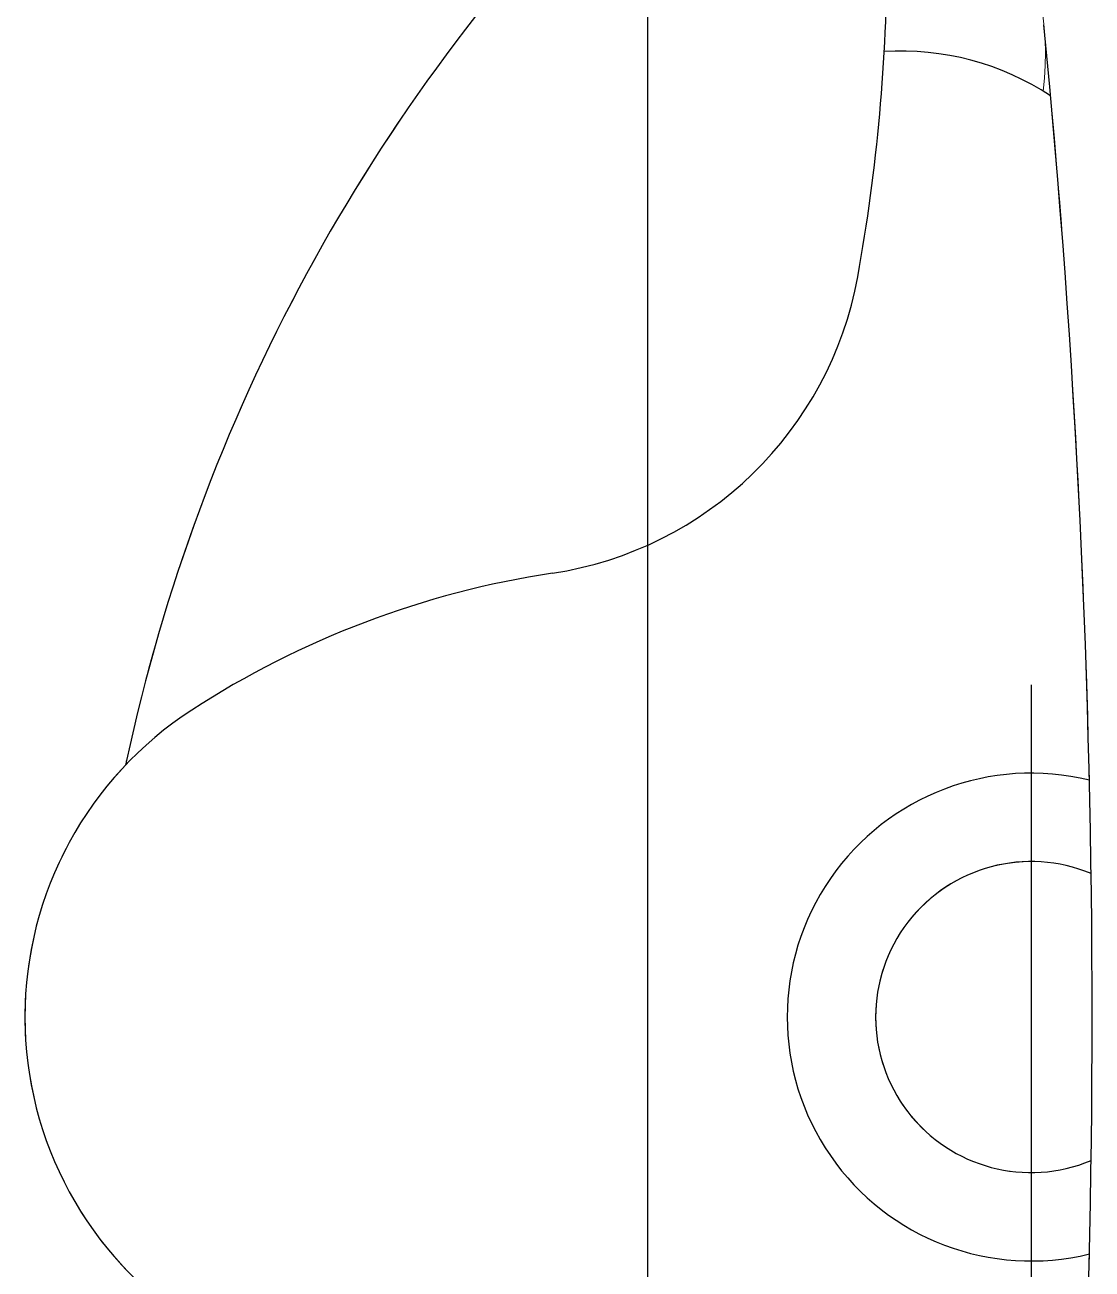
# Model space of a CAD drawing. Header units: millimetres. Extents: x 2148 to 2681, y 758 to 986.
# Drawn here: x 2348.8809 to 2348.9975, y 963.8419 to 963.9779 of the extents above; entities that cross this region are included whole.
import ezdxf

# ---------------------------------------------------------------- set-up
doc = ezdxf.new("R2010")
doc.units = ezdxf.units.MM
doc.linetypes.add('CENTER2', pattern=[28.575000000000003, 19.05, -3.175, 3.175, -3.175])
for name, color, linetype in [('0.1', 193, 'Continuous'), ('0.4', 121, 'Continuous'), ('S_GRID LINES', 252, 'Continuous')]:
    doc.layers.add(name, color=color, linetype=linetype)

msp = doc.modelspace()

# ---------------------------------------------------------------- linework, layer by layer
at = {"layer": '0.1'}
msp.add_line((2348.990874258748, 963.9057646340475, -9.301954361214811e-09), (2348.990874258748, 963.8328326328445, -9.301954361214811e-09), dxfattribs=at)
msp.add_line((2348.990874258748, 963.9057646340475, -9.301954361214811e-09), (2348.990874258748, 963.8328326328445, -9.301954361214811e-09), dxfattribs=at)
msp.add_line((2348.990874258748, 963.9057646340475, -9.301954361214811e-09), (2348.990874258748, 963.8328326328445, -9.301954361214811e-09), dxfattribs=at)
msp.add_line((2348.990874258748, 963.9057646340475, -9.301954361214811e-09), (2348.990874258748, 963.8328326328445, -9.301954361214811e-09), dxfattribs=at)
msp.add_line((2348.990874258748, 963.9057646340475, -9.301954361214811e-09), (2348.990874258748, 963.8328326328445, -9.301954361214811e-09), dxfattribs=at)
msp.add_line((2348.990874258748, 963.9057646340475, -9.301954361214811e-09), (2348.990874258748, 963.8328326328445, -9.301954361214811e-09), dxfattribs=at)
msp.add_line((2348.990874258748, 963.9057646340475, -9.301954361214811e-09), (2348.990874258748, 963.8328326328445, -9.301954361214811e-09), dxfattribs=at)
msp.add_line((2348.990874258748, 963.9057646340475, -9.301954361214811e-09), (2348.990874258748, 963.8328326328445, -9.301954361214811e-09), dxfattribs=at)
msp.add_line((2348.990874258748, 963.9057646340475, -9.301954361214811e-09), (2348.990874258748, 963.8328326328445, -9.301954361214811e-09), dxfattribs=at)
msp.add_line((2348.990874258748, 963.9057646340475, -9.301954361214811e-09), (2348.990874258748, 963.8328326328445, -9.301954361214811e-09), dxfattribs=at)
for centre, radius, start, end in [((2349.087508216636, 963.8554154519333, -9.301954361214811e-09), 0.199999499995, 135.2398539196689, 167.8570665383611), ((2349.087508216636, 963.8554154519333, -9.301954361214811e-09), 0.199999499995, 135.2398539196689, 167.8570665383611), ((2349.087508216636, 963.8554154519333, -9.301954361214811e-09), 0.199999499995, 135.2398539196689, 167.8570665383611), ((2349.087508216636, 963.8554154519333, -9.301954361214811e-09), 0.199999499995, 135.2398539196689, 167.8570665383611), ((2349.087508216636, 963.8554154519333, -9.301954361214811e-09), 0.199999499995, 135.2398539196689, 167.8570665383611), ((2349.087508216636, 963.8554154519333, -9.301954361214811e-09), 0.199999499995, 135.2398539196689, 167.8570665383611), ((2349.087508216636, 963.8554154519333, -9.301954361214811e-09), 0.199999499995, 135.2398539196689, 167.8570665383611), ((2349.087508216636, 963.8554154519333, -9.301954361214811e-09), 0.199999499995, 135.2398539196689, 167.8570665383611), ((2349.087508216636, 963.8554154519333, -9.301954361214811e-09), 0.199999499995, 135.2398539196689, 167.8570665383611), ((2349.087508216636, 963.8554154519333, -9.301954361214811e-09), 0.199999499995, 135.2398539196689, 167.8570665383611), ((2348.775132115251, 963.9861052042942, -9.301954361214811e-09), 0.199999499995, 349.7071829810998, 0), ((2348.775132115251, 963.9861052042942, -9.301954361214811e-09), 0.199999499995, 349.7071829810998, 0), ((2348.775132115251, 963.9861052042942, -9.301954361214811e-09), 0.199999499995, 349.7071829810998, 0), ((2348.775132115251, 963.9861052042942, -9.301954361214811e-09), 0.199999499995, 349.7071829810998, 0), ((2348.775132115251, 963.9861052042942, -9.301954361214811e-09), 0.199999499995, 349.7071829810998, 0), ((2348.775132115251, 963.9861052042942, -9.301954361214811e-09), 0.199999499995, 349.7071829810998, 0), ((2348.775132115251, 963.9861052042942, -9.301954361214811e-09), 0.199999499995, 349.7071829810998, 0), ((2348.775132115251, 963.9861052042942, -9.301954361214811e-09), 0.199999499995, 349.7071829810998, 0), ((2348.775132115251, 963.9861052042942, -9.301954361214811e-09), 0.199999499995, 349.7071829810998, 0), ((2348.775132115251, 963.9861052042942, -9.301954361214811e-09), 0.199999499995, 349.7071829810998, 0), ((2347.877614039627, 963.8694388292896, -9.301954361214811e-09), 1.119926869123744, 354.4420803612385, 5.557919638761504), ((2347.877614039627, 963.8694388292896, -9.301954361214811e-09), 1.119926869123744, 354.4420803612385, 5.557919638761504), ((2347.877614039627, 963.8694388292896, -9.301954361214811e-09), 1.119926869123744, 354.4420803612385, 5.557919638761504), ((2347.877614039627, 963.8694388292896, -9.301954361214811e-09), 1.119926869123744, 354.4420803612385, 5.557919638761504), ((2347.877614039627, 963.8694388292896, -9.301954361214811e-09), 1.119926869123744, 354.4420803612385, 5.557919638761504), ((2347.877614039627, 963.8694388292896, -9.301954361214811e-09), 1.119926869123744, 354.4420803612385, 5.557919638761504), ((2347.877614039627, 963.8694388292896, -9.301954361214811e-09), 1.119926869123744, 354.4420803612385, 5.557919638761504), ((2347.877614039627, 963.8694388292896, -9.301954361214811e-09), 1.119926869123744, 354.4420803612385, 5.557919638761504), ((2347.877614039627, 963.8694388292896, -9.301954361214811e-09), 1.119926869123744, 354.4420803612385, 5.557919638761504), ((2347.877614039627, 963.8694388292896, -9.301954361214811e-09), 1.119926869123744, 354.4420803612385, 5.557919638761504), ((2348.976602127562, 963.9450456538577, -9.301954361214811e-09), 0.02999992499925, 56.86167943972075, 93.40053790340308), ((2348.976602127562, 963.9450456538577, -9.301954361214811e-09), 0.02999992499925, 56.86167943972075, 93.40053790340308), ((2348.976602127562, 963.9450456538577, -9.301954361214811e-09), 0.02999992499925, 56.86167943972075, 93.40053790340308), ((2348.976602127562, 963.9450456538577, -9.301954361214811e-09), 0.02999992499925, 56.86167943972075, 93.40053790340308), ((2348.976602127562, 963.9450456538577, -9.301954361214811e-09), 0.02999992499925, 56.86167943972075, 93.40053790340308), ((2348.976602127562, 963.9450456538577, -9.301954361214811e-09), 0.02999992499925, 56.86167943972075, 93.40053790340308), ((2348.976602127562, 963.9450456538577, -9.301954361214811e-09), 0.02999992499925, 56.86167943972075, 93.40053790340308), ((2348.976602127562, 963.9450456538577, -9.301954361214811e-09), 0.02999992499925, 56.86167943972075, 93.40053790340308), ((2348.976602127562, 963.9450456538577, -9.301954361214811e-09), 0.02999992499925, 56.86167943972075, 93.40053790340308), ((2348.976602127562, 963.9450456538577, -9.301954361214811e-09), 0.02999992499925, 56.86167943972075, 93.40053790340308), ((2348.93255691305, 963.9575166569955, -9.301954361214811e-09), 0.039999899999, 278.6098964334338, 349.7071829810998), ((2348.93255691305, 963.9575166569955, -9.301954361214811e-09), 0.039999899999, 278.6098964334338, 349.7071829810998), ((2348.93255691305, 963.9575166569955, -9.301954361214811e-09), 0.039999899999, 278.6098964334338, 349.7071829810998), ((2348.93255691305, 963.9575166569955, -9.301954361214811e-09), 0.039999899999, 278.6098964334338, 349.7071829810998), ((2348.93255691305, 963.9575166569955, -9.301954361214811e-09), 0.039999899999, 278.6098964334338, 349.7071829810998), ((2348.93255691305, 963.9575166569955, -9.301954361214811e-09), 0.039999899999, 278.6098964334338, 349.7071829810998), ((2348.93255691305, 963.9575166569955, -9.301954361214811e-09), 0.039999899999, 278.6098964334338, 349.7071829810998), ((2348.93255691305, 963.9575166569955, -9.301954361214811e-09), 0.039999899999, 278.6098964334338, 349.7071829810998), ((2348.93255691305, 963.9575166569955, -9.301954361214811e-09), 0.039999899999, 278.6098964334338, 349.7071829810998), ((2348.93255691305, 963.9575166569955, -9.301954361214811e-09), 0.039999899999, 278.6098964334338, 349.7071829810998), ((2348.95351571807, 963.8190947277725, -9.301954361214811e-09), 0.09999974999749998, 98.60989643343386, 122.9579081195018), ((2348.95351571807, 963.8190947277725, -9.301954361214811e-09), 0.09999974999749998, 98.60989643343386, 122.9579081195018), ((2348.95351571807, 963.8190947277725, -9.301954361214811e-09), 0.09999974999749998, 98.60989643343386, 122.9579081195018), ((2348.95351571807, 963.8190947277725, -9.301954361214811e-09), 0.09999974999749998, 98.60989643343386, 122.9579081195018), ((2348.95351571807, 963.8190947277725, -9.301954361214811e-09), 0.09999974999749998, 98.60989643343386, 122.9579081195018), ((2348.95351571807, 963.8190947277725, -9.301954361214811e-09), 0.09999974999749998, 98.60989643343386, 122.9579081195018), ((2348.95351571807, 963.8190947277725, -9.301954361214811e-09), 0.09999974999749998, 98.60989643343386, 122.9579081195018), ((2348.95351571807, 963.8190947277725, -9.301954361214811e-09), 0.09999974999749998, 98.60989643343386, 122.9579081195018), ((2348.95351571807, 963.8190947277725, -9.301954361214811e-09), 0.09999974999749998, 98.60989643343386, 122.9579081195018), ((2348.95351571807, 963.8190947277725, -9.301954361214811e-09), 0.09999974999749998, 98.60989643343386, 122.9579081195018), ((2348.920874433757, 963.8694388292896, -9.301954361214811e-09), 0.039999899999, 122.9579081195018, 237.0420918804982), ((2348.920874433757, 963.8694388292896, -9.301954361214811e-09), 0.039999899999, 122.9579081195018, 237.0420918804982), ((2348.920874433757, 963.8694388292896, -9.301954361214811e-09), 0.039999899999, 122.9579081195018, 237.0420918804982), ((2348.920874433757, 963.8694388292896, -9.301954361214811e-09), 0.039999899999, 122.9579081195018, 237.0420918804982), ((2348.920874433757, 963.8694388292896, -9.301954361214811e-09), 0.039999899999, 122.9579081195018, 237.0420918804982), ((2348.920874433757, 963.8694388292896, -9.301954361214811e-09), 0.039999899999, 122.9579081195018, 237.0420918804982), ((2348.920874433757, 963.8694388292896, -9.301954361214811e-09), 0.039999899999, 122.9579081195018, 237.0420918804982), ((2348.920874433757, 963.8694388292896, -9.301954361214811e-09), 0.039999899999, 122.9579081195018, 237.0420918804982), ((2348.920874433757, 963.8694388292896, -9.301954361214811e-09), 0.039999899999, 122.9579081195018, 237.0420918804982), ((2348.920874433757, 963.8694388292896, -9.301954361214811e-09), 0.039999899999, 122.9579081195018, 237.0420918804982), ((2349.022333320337, 963.8694388292896, -9.301954361214811e-09), 0.1333329999966708, 167.8570665383611, 168.073534348249), ((2349.022333320337, 963.8694388292896, -9.301954361214811e-09), 0.1333329999966708, 167.8570665383611, 168.073534348249), ((2349.022333320337, 963.8694388292896, -9.301954361214811e-09), 0.1333329999966708, 167.8570665383611, 168.073534348249), ((2349.022333320337, 963.8694388292896, -9.301954361214811e-09), 0.1333329999966708, 167.8570665383611, 168.073534348249), ((2349.022333320337, 963.8694388292896, -9.301954361214811e-09), 0.1333329999966708, 167.8570665383611, 168.073534348249), ((2349.022333320337, 963.8694388292896, -9.301954361214811e-09), 0.1333329999966708, 167.8570665383611, 168.073534348249), ((2349.022333320337, 963.8694388292896, -9.301954361214811e-09), 0.1333329999966708, 167.8570665383611, 168.073534348249), ((2349.022333320337, 963.8694388292896, -9.301954361214811e-09), 0.1333329999966708, 167.8570665383611, 168.073534348249), ((2349.022333320337, 963.8694388292896, -9.301954361214811e-09), 0.1333329999966708, 167.8570665383611, 168.073534348249), ((2349.022333320337, 963.8694388292896, -9.301954361214811e-09), 0.1333329999966708, 167.8570665383611, 168.073534348249), ((2348.990874258748, 963.8694388292896, -9.301954361214811e-09), 0.02666659999933333, 76.18594084859063, 283.8140591514094), ((2348.990874258748, 963.8694388292896, -9.301954361214811e-09), 0.02666659999933333, 76.18594084859063, 283.8140591514094), ((2348.990874258748, 963.8694388292896, -9.301954361214811e-09), 0.02666659999933333, 76.18594084859063, 283.8140591514094), ((2348.990874258748, 963.8694388292896, -9.301954361214811e-09), 0.02666659999933333, 76.18594084859063, 283.8140591514094), ((2348.990874258748, 963.8694388292896, -9.301954361214811e-09), 0.02666659999933333, 76.18594084859063, 283.8140591514094), ((2348.990874258748, 963.8694388292896, -9.301954361214811e-09), 0.02666659999933333, 76.18594084859063, 283.8140591514094), ((2348.990874258748, 963.8694388292896, -9.301954361214811e-09), 0.02666659999933333, 76.18594084859063, 283.8140591514094), ((2348.990874258748, 963.8694388292896, -9.301954361214811e-09), 0.02666659999933333, 76.18594084859063, 283.8140591514094), ((2348.990874258748, 963.8694388292896, -9.301954361214811e-09), 0.02666659999933333, 76.18594084859063, 283.8140591514094), ((2348.990874258748, 963.8694388292896, -9.301954361214811e-09), 0.02666659999933333, 76.18594084859063, 283.8140591514094), ((2348.990874258748, 963.8694388292896, -9.301954361214811e-09), 0.016999957499575, 67.3130539307818, 292.6869460692182), ((2348.990874258748, 963.8694388292896, -9.301954361214811e-09), 0.016999957499575, 67.3130539307818, 292.6869460692182), ((2348.990874258748, 963.8694388292896, -9.301954361214811e-09), 0.016999957499575, 67.3130539307818, 292.6869460692182), ((2348.990874258748, 963.8694388292896, -9.301954361214811e-09), 0.016999957499575, 67.3130539307818, 292.6869460692182), ((2348.990874258748, 963.8694388292896, -9.301954361214811e-09), 0.016999957499575, 67.3130539307818, 292.6869460692182), ((2348.990874258748, 963.8694388292896, -9.301954361214811e-09), 0.016999957499575, 67.3130539307818, 292.6869460692182), ((2348.990874258748, 963.8694388292896, -9.301954361214811e-09), 0.016999957499575, 67.3130539307818, 292.6869460692182), ((2348.990874258748, 963.8694388292896, -9.301954361214811e-09), 0.016999957499575, 67.3130539307818, 292.6869460692182), ((2348.990874258748, 963.8694388292896, -9.301954361214811e-09), 0.016999957499575, 67.3130539307818, 292.6869460692182), ((2348.990874258748, 963.8694388292896, -9.301954361214811e-09), 0.016999957499575, 67.3130539307818, 292.6869460692182)]:
    msp.add_arc(centre, radius, start, end, dxfattribs=at)
at = {"layer": '0.4', "color": 193, "lineweight": 0, "ltscale": 0.5}
msp.add_line((2348.990874258748, 963.8524388718032, -9.301954361214811e-09), (2348.990874258748, 963.8864387867906, -9.301954361214811e-09), dxfattribs=at)
msp.add_line((2348.990874258748, 963.8524388718032, -9.301954361214811e-09), (2348.990874258748, 963.8864387867906, -9.301954361214811e-09), dxfattribs=at)
msp.add_line((2348.990874258748, 963.8524388718032, -9.301954361214811e-09), (2348.990874258748, 963.8864387867906, -9.301954361214811e-09), dxfattribs=at)
msp.add_line((2348.990874258748, 963.8524388718032, -9.301954361214811e-09), (2348.990874258748, 963.8864387867906, -9.301954361214811e-09), dxfattribs=at)
msp.add_line((2348.990874258748, 963.8524388718032, -9.301954361214811e-09), (2348.990874258748, 963.8864387867906, -9.301954361214811e-09), dxfattribs=at)
msp.add_line((2348.990874258748, 963.8524388718032, -9.301954361214811e-09), (2348.990874258748, 963.8864387867906, -9.301954361214811e-09), dxfattribs=at)
msp.add_line((2348.990874258748, 963.8524388718032, -9.301954361214811e-09), (2348.990874258748, 963.8864387867906, -9.301954361214811e-09), dxfattribs=at)
msp.add_line((2348.990874258748, 963.8524388718032, -9.301954361214811e-09), (2348.990874258748, 963.8864387867906, -9.301954361214811e-09), dxfattribs=at)
msp.add_line((2348.990874258748, 963.8524388718032, -9.301954361214811e-09), (2348.990874258748, 963.8864387867906, -9.301954361214811e-09), dxfattribs=at)
msp.add_line((2348.990874258748, 963.8524388718032, -9.301954361214811e-09), (2348.990874258748, 963.8864387867906, -9.301954361214811e-09), dxfattribs=at)
for centre, radius, start, end in [((2348.959099365287, 963.9746775270577, -9.301954361214811e-09), 0.03333324999917254, 353.106823729896, 68.20525129757377), ((2348.959099365287, 963.9746775270577, -9.301954361214811e-09), 0.03333324999917254, 353.106823729896, 68.20525129757377), ((2348.959099365287, 963.9746775270577, -9.301954361214811e-09), 0.03333324999917254, 353.106823729896, 68.20525129757377), ((2348.959099365287, 963.9746775270577, -9.301954361214811e-09), 0.03333324999917254, 353.106823729896, 68.20525129757377), ((2348.959099365287, 963.9746775270577, -9.301954361214811e-09), 0.03333324999917254, 353.106823729896, 68.20525129757377), ((2348.959099365287, 963.9746775270577, -9.301954361214811e-09), 0.03333324999917254, 353.106823729896, 68.20525129757377), ((2348.959099365287, 963.9746775270577, -9.301954361214811e-09), 0.03333324999917254, 353.106823729896, 68.20525129757377), ((2348.959099365287, 963.9746775270577, -9.301954361214811e-09), 0.03333324999917254, 353.106823729896, 68.20525129757377), ((2348.959099365287, 963.9746775270577, -9.301954361214811e-09), 0.03333324999917254, 353.106823729896, 68.20525129757377), ((2348.959099365287, 963.9746775270577, -9.301954361214811e-09), 0.03333324999917254, 353.106823729896, 68.20525129757377), ((2349.087508216636, 963.8554154519333, -9.301954361214811e-09), 0.1999994999950151, 135.2398539196689, 168.0015264953479), ((2349.087508216636, 963.8554154519333, -9.301954361214811e-09), 0.1999994999950151, 135.2398539196689, 168.0015264953479), ((2349.087508216636, 963.8554154519333, -9.301954361214811e-09), 0.1999994999950151, 135.2398539196689, 168.0015264953479), ((2349.087508216636, 963.8554154519333, -9.301954361214811e-09), 0.1999994999950151, 135.2398539196689, 168.0015264953479), ((2349.087508216636, 963.8554154519333, -9.301954361214811e-09), 0.1999994999950151, 135.2398539196689, 168.0015264953479), ((2349.087508216636, 963.8554154519333, -9.301954361214811e-09), 0.1999994999950151, 135.2398539196689, 168.0015264953479), ((2349.087508216636, 963.8554154519333, -9.301954361214811e-09), 0.1999994999950151, 135.2398539196689, 168.0015264953479), ((2349.087508216636, 963.8554154519333, -9.301954361214811e-09), 0.1999994999950151, 135.2398539196689, 168.0015264953479), ((2349.087508216636, 963.8554154519333, -9.301954361214811e-09), 0.1999994999950151, 135.2398539196689, 168.0015264953479), ((2349.087508216636, 963.8554154519333, -9.301954361214811e-09), 0.1999994999950151, 135.2398539196689, 168.0015264953479), ((2347.877614039627, 963.8694388292896, -9.301954361214811e-09), 1.119926869123687, 354.4420803612385, 5.557919638761504), ((2347.877614039627, 963.8694388292896, -9.301954361214811e-09), 1.119926869123687, 354.4420803612385, 5.557919638761504), ((2347.877614039627, 963.8694388292896, -9.301954361214811e-09), 1.119926869123687, 354.4420803612385, 5.557919638761504), ((2347.877614039627, 963.8694388292896, -9.301954361214811e-09), 1.119926869123687, 354.4420803612385, 5.557919638761504), ((2347.877614039627, 963.8694388292896, -9.301954361214811e-09), 1.119926869123687, 354.4420803612385, 5.557919638761504), ((2347.877614039627, 963.8694388292896, -9.301954361214811e-09), 1.119926869123687, 354.4420803612385, 5.557919638761504), ((2347.877614039627, 963.8694388292896, -9.301954361214811e-09), 1.119926869123687, 354.4420803612385, 5.557919638761504), ((2347.877614039627, 963.8694388292896, -9.301954361214811e-09), 1.119926869123687, 354.4420803612385, 5.557919638761504), ((2347.877614039627, 963.8694388292896, -9.301954361214811e-09), 1.119926869123687, 354.4420803612385, 5.557919638761504), ((2347.877614039627, 963.8694388292896, -9.301954361214811e-09), 1.119926869123687, 354.4420803612385, 5.557919638761504), ((2348.976602127562, 963.9450456538577, -9.301954361214811e-09), 0.0299999249992829, 56.86167943972075, 58.69103945861524), ((2348.976602127562, 963.9450456538577, -9.301954361214811e-09), 0.0299999249992829, 56.86167943972075, 58.69103945861524), ((2348.976602127562, 963.9450456538577, -9.301954361214811e-09), 0.0299999249992829, 56.86167943972075, 58.69103945861524), ((2348.976602127562, 963.9450456538577, -9.301954361214811e-09), 0.0299999249992829, 56.86167943972075, 58.69103945861524), ((2348.976602127562, 963.9450456538577, -9.301954361214811e-09), 0.0299999249992829, 56.86167943972075, 58.69103945861524), ((2348.976602127562, 963.9450456538577, -9.301954361214811e-09), 0.0299999249992829, 56.86167943972075, 58.69103945861524), ((2348.976602127562, 963.9450456538577, -9.301954361214811e-09), 0.0299999249992829, 56.86167943972075, 58.69103945861524), ((2348.976602127562, 963.9450456538577, -9.301954361214811e-09), 0.0299999249992829, 56.86167943972075, 58.69103945861524), ((2348.976602127562, 963.9450456538577, -9.301954361214811e-09), 0.0299999249992829, 56.86167943972075, 58.69103945861524), ((2348.976602127562, 963.9450456538577, -9.301954361214811e-09), 0.0299999249992829, 56.86167943972075, 58.69103945861524), ((2347.877614039627, 963.8694388292896, -9.301954361214811e-09), 1.119926869123687, 1.324928424326945, 5.160213784083147), ((2347.877614039627, 963.8694388292896, -9.301954361214811e-09), 1.119926869123687, 1.324928424326945, 5.160213784083147), ((2347.877614039627, 963.8694388292896, -9.301954361214811e-09), 1.119926869123687, 1.324928424326945, 5.160213784083147), ((2347.877614039627, 963.8694388292896, -9.301954361214811e-09), 1.119926869123687, 1.324928424326945, 5.160213784083147), ((2347.877614039627, 963.8694388292896, -9.301954361214811e-09), 1.119926869123687, 1.324928424326945, 5.160213784083147), ((2347.877614039627, 963.8694388292896, -9.301954361214811e-09), 1.119926869123687, 1.324928424326945, 5.160213784083147), ((2347.877614039627, 963.8694388292896, -9.301954361214811e-09), 1.119926869123687, 1.324928424326945, 5.160213784083147), ((2347.877614039627, 963.8694388292896, -9.301954361214811e-09), 1.119926869123687, 1.324928424326945, 5.160213784083147), ((2347.877614039627, 963.8694388292896, -9.301954361214811e-09), 1.119926869123687, 1.324928424326945, 5.160213784083147), ((2347.877614039627, 963.8694388292896, -9.301954361214811e-09), 1.119926869123687, 1.324928424326945, 5.160213784083147), ((2348.920874433757, 963.8694388292896, -9.301954361214811e-09), 0.03999989999900344, 136.4614206105678, 223.5385793894322), ((2348.920874433757, 963.8694388292896, -9.301954361214811e-09), 0.03999989999900344, 136.4614206105678, 223.5385793894322), ((2348.920874433757, 963.8694388292896, -9.301954361214811e-09), 0.03999989999900344, 136.4614206105678, 223.5385793894322), ((2348.920874433757, 963.8694388292896, -9.301954361214811e-09), 0.03999989999900344, 136.4614206105678, 223.5385793894322), ((2348.920874433757, 963.8694388292896, -9.301954361214811e-09), 0.03999989999900344, 136.4614206105678, 223.5385793894322), ((2348.920874433757, 963.8694388292896, -9.301954361214811e-09), 0.03999989999900344, 136.4614206105678, 223.5385793894322), ((2348.920874433757, 963.8694388292896, -9.301954361214811e-09), 0.03999989999900344, 136.4614206105678, 223.5385793894322), ((2348.920874433757, 963.8694388292896, -9.301954361214811e-09), 0.03999989999900344, 136.4614206105678, 223.5385793894322), ((2348.920874433757, 963.8694388292896, -9.301954361214811e-09), 0.03999989999900344, 136.4614206105678, 223.5385793894322), ((2348.920874433757, 963.8694388292896, -9.301954361214811e-09), 0.03999989999900344, 136.4614206105678, 223.5385793894322), ((2348.990874258748, 963.8694388292896, -9.301954361214811e-09), 0.02666659999934158, 76.18594084859063, 283.8140591514094), ((2348.990874258748, 963.8694388292896, -9.301954361214811e-09), 0.02666659999934158, 76.18594084859063, 283.8140591514094), ((2348.990874258748, 963.8694388292896, -9.301954361214811e-09), 0.02666659999934158, 76.18594084859063, 283.8140591514094), ((2348.990874258748, 963.8694388292896, -9.301954361214811e-09), 0.02666659999934158, 76.18594084859063, 283.8140591514094), ((2348.990874258748, 963.8694388292896, -9.301954361214811e-09), 0.02666659999934158, 76.18594084859063, 283.8140591514094), ((2348.990874258748, 963.8694388292896, -9.301954361214811e-09), 0.02666659999934158, 76.18594084859063, 283.8140591514094), ((2348.990874258748, 963.8694388292896, -9.301954361214811e-09), 0.02666659999934158, 76.18594084859063, 283.8140591514094), ((2348.990874258748, 963.8694388292896, -9.301954361214811e-09), 0.02666659999934158, 76.18594084859063, 283.8140591514094), ((2348.990874258748, 963.8694388292896, -9.301954361214811e-09), 0.02666659999934158, 76.18594084859063, 283.8140591514094), ((2348.990874258748, 963.8694388292896, -9.301954361214811e-09), 0.02666659999934158, 76.18594084859063, 283.8140591514094), ((2348.990874258748, 963.8694388292896, -9.301954361214811e-09), 0.01699995749957091, 90, 270), ((2348.990874258748, 963.8694388292896, -9.301954361214811e-09), 0.01699995749957091, 90, 270), ((2348.990874258748, 963.8694388292896, -9.301954361214811e-09), 0.01699995749957091, 90, 270), ((2348.990874258748, 963.8694388292896, -9.301954361214811e-09), 0.01699995749957091, 90, 270), ((2348.990874258748, 963.8694388292896, -9.301954361214811e-09), 0.01699995749957091, 90, 270), ((2348.990874258748, 963.8694388292896, -9.301954361214811e-09), 0.01699995749957091, 90, 270), ((2348.990874258748, 963.8694388292896, -9.301954361214811e-09), 0.01699995749957091, 90, 270), ((2348.990874258748, 963.8694388292896, -9.301954361214811e-09), 0.01699995749957091, 90, 270), ((2348.990874258748, 963.8694388292896, -9.301954361214811e-09), 0.01699995749957091, 90, 270), ((2348.990874258748, 963.8694388292896, -9.301954361214811e-09), 0.01699995749957091, 90, 270), ((2347.877614039627, 963.8694388292896, -9.301954361214811e-09), 1.119926869123687, 354.8397862159168, 358.6750715756731), ((2347.877614039627, 963.8694388292896, -9.301954361214811e-09), 1.119926869123687, 354.8397862159168, 358.6750715756731), ((2347.877614039627, 963.8694388292896, -9.301954361214811e-09), 1.119926869123687, 354.8397862159168, 358.6750715756731), ((2347.877614039627, 963.8694388292896, -9.301954361214811e-09), 1.119926869123687, 354.8397862159168, 358.6750715756731), ((2347.877614039627, 963.8694388292896, -9.301954361214811e-09), 1.119926869123687, 354.8397862159168, 358.6750715756731), ((2347.877614039627, 963.8694388292896, -9.301954361214811e-09), 1.119926869123687, 354.8397862159168, 358.6750715756731), ((2347.877614039627, 963.8694388292896, -9.301954361214811e-09), 1.119926869123687, 354.8397862159168, 358.6750715756731), ((2347.877614039627, 963.8694388292896, -9.301954361214811e-09), 1.119926869123687, 354.8397862159168, 358.6750715756731), ((2347.877614039627, 963.8694388292896, -9.301954361214811e-09), 1.119926869123687, 354.8397862159168, 358.6750715756731), ((2347.877614039627, 963.8694388292896, -9.301954361214811e-09), 1.119926869123687, 354.8397862159168, 358.6750715756731)]:
    msp.add_arc(centre, radius, start, end, dxfattribs=at)
at = {"layer": 'S_GRID LINES', "linetype": 'CENTER2', "ltscale": 0.2}
for p, q in [((2348.948970942747, 922.9776770529314, -5.183110921926058e-09), (2348.948970942747, 977.7411715273373, -5.979183339606677e-09)), ((2348.948970942747, 922.9776770529314, -3.762523747761661e-09), (2348.948970942763, 977.7411715273378, -4.558596617341741e-09))]:
    msp.add_line(p, q, dxfattribs=at)

doc.saveas('drawing.dxf')
